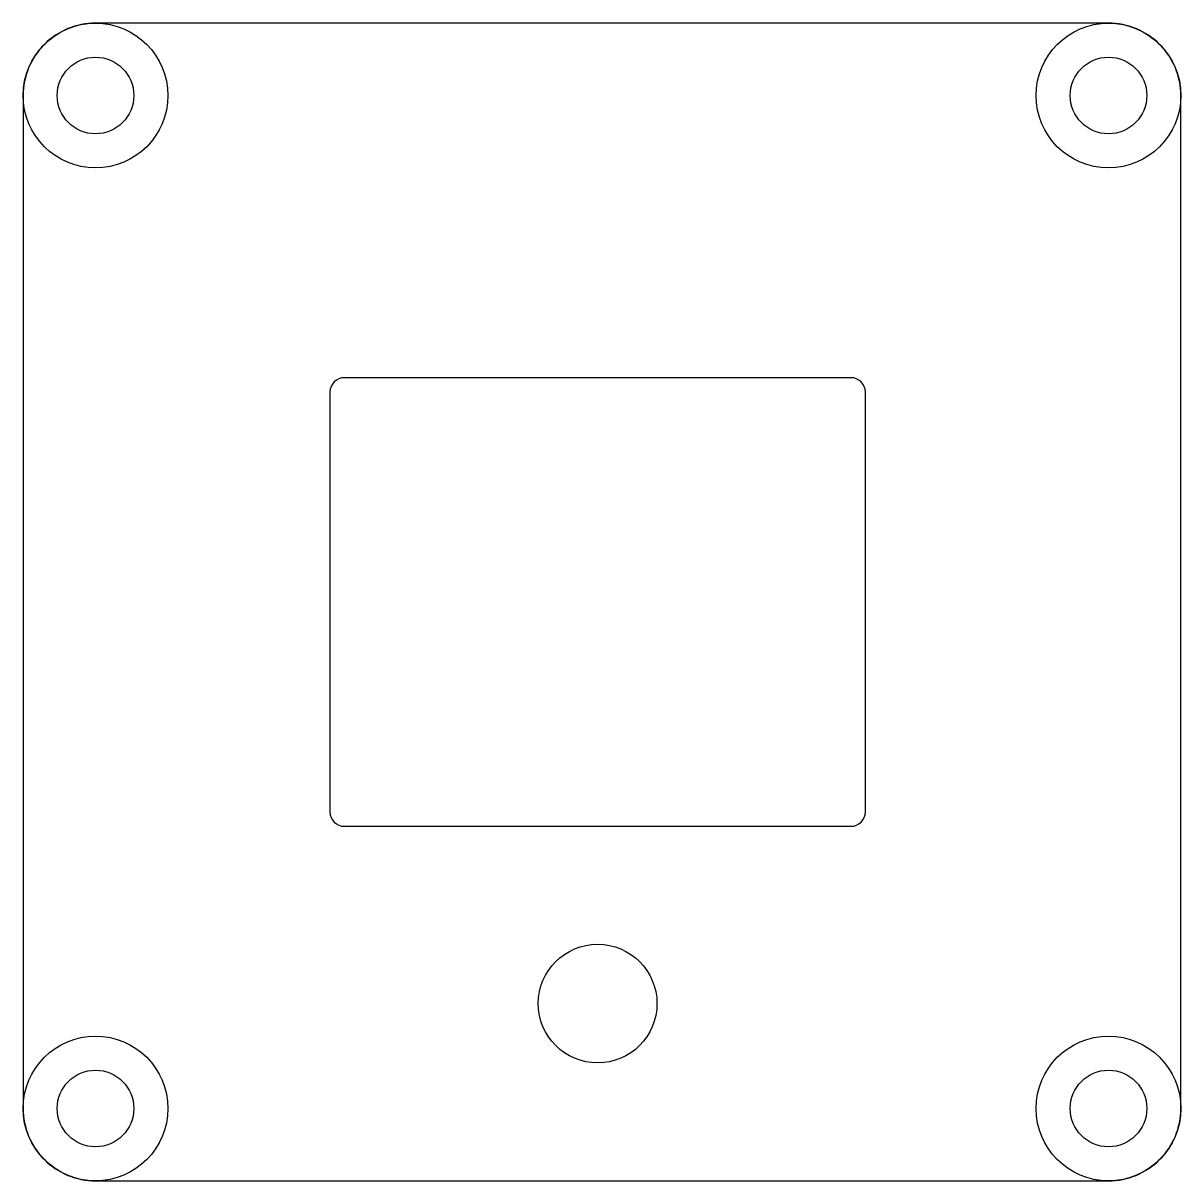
# Model space of a CAD drawing. Header units: millimetres. Extents: x -39.7 to 40.3, y -40 to 40.
import ezdxf

# ---------------------------------------------------------------- set-up
doc = ezdxf.new("R2010")
doc.units = ezdxf.units.MM
doc.layers.get('0').update_dxf_attribs({"linetype": 'CONTINUOUS'})

msp = doc.modelspace()

# ---------------------------------------------------------------- linework, layer by layer
for points in [[(35.3, 40), (-34.7, 40, 0.414214), (-39.7, 35), (-39.7, -35, 0.414214), (-34.7, -40), (35.3, -40, 0.414214), (40.3, -35), (40.3, 35, 0.414214)], [(17.5, 15.5), (-17.5, 15.5, 0.414214), (-18.5, 14.5), (-18.5, -14.5, 0.414214), (-17.5, -15.5), (17.5, -15.5, 0.414214), (18.5, -14.5), (18.5, 14.5, 0.414214)]]:
    msp.add_lwpolyline(points, format="xyb", close=True)
for centre, radius in [((-34.7, 35), 5), ((35.3, 35), 5), ((-34.7, 35), 2.65), ((35.3, 35), 2.65), ((0, -27.75), 4.1), ((-34.7, -35), 5), ((35.3, -35), 5), ((-34.7, -35), 2.65), ((35.3, -35), 2.65)]:
    msp.add_circle(centre, radius)

doc.saveas('drawing.dxf')
